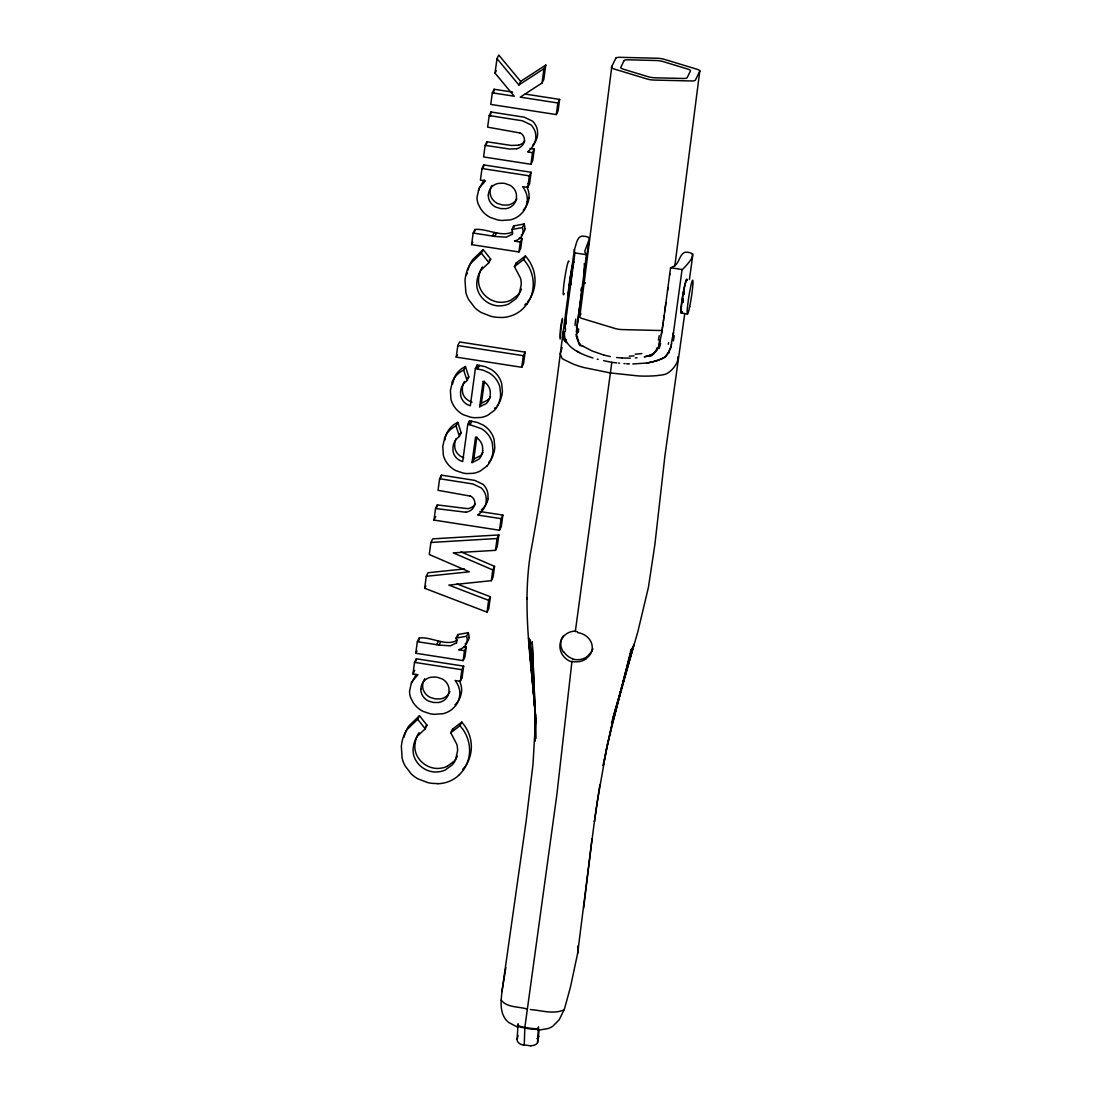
<?xml version="1.0" encoding="UTF-8"?>
<svg xmlns="http://www.w3.org/2000/svg" width="1101" height="1101" viewBox="0 0 1101 1101"><rect width="100%" height="100%" fill="white"/><g stroke="black" fill="none" stroke-linecap="round" stroke-linejoin="round"><path stroke-width="1.5" d="M670.592 267.749A50.316 11.657 7.8 0 0 673.124 266.621C679.702 263.992 678.945 254.193 685.262 252.184A3.386 0.784 7.8 0 1 686.322 252.184L688.29 252.377A9.042 2.092 7.8 0 1 689.749 252.611C697.745 254.496 685.868 265.602 683.281 268.823A59.922 13.886 7.8 0 1 682.07 269.525L670.578 267.736L669.573 275.305M523.36 1045.152A6.565 4.087 16.8 0 1 517.126 1039.454L518.048 1023.641M530.875 1045.895L524.241 1044.89L524.847 1027.439L556.845 794.757L571.97 661.233A16.226 15.29 12.4 0 0 574.213 661.729M530.888 1045.702A6.565 3.537 -2.2 0 0 537.522 1042.675L538.499 1026.834M537.605 1042.675L539.187 1029.463M517.897 1024.893L517.456 1027.082L508.841 1022.568A21.414 18.043 2 0 1 505.194 1018.755C499.689 1010.787 501.038 1000.575 501.96 991.519L526.154 821.057L532.994 764.355L535.513 720.866L532.21 641.649L535.471 718.513L535.017 740.932L535.471 718.513L529.815 639.598L535.471 716.696L535.636 738.537L535.471 716.696L528.645 637.878L535.54 715.526C531.164 661.949 522.039 607.656 530.407 553.954C549.33 453.061 559.693 350.875 574.461 249.335C576.429 244.683 576.965 234.981 583.764 236.192A9.001 2.092 7.8 0 1 585.36 236.426L587.397 236.866A3.372 0.784 7.8 0 1 588.113 237.128L589.283 238.738L584.191 274.273M564.634 331.662C562.446 346.526 580.488 354.137 592.889 357.963M682.758 302.445L683.129 298.688M576.731 328.332L586.448 254.703A53.839 12.469 7.8 0 1 585.209 252.776A82.025 19.006 7.8 0 1 584.837 251.014L588.801 240.39M564.923 328.139L565.061 326.722M574.461 249.335L574.571 251.978A59.922 13.886 7.8 0 0 574.956 252.927L566.065 318.327M564.951 327.671A39.416 8.01 -84.8 0 1 565.047 326.832L565.364 323.9M565.336 324.203L565.886 319.868M577.364 322.111L577.846 317.983M565.886 319.923L566.079 318.217M565.432 323.391L566.272 316.537M415.173 742.9C412.338 757.488 426.72 770.59 440.978 768.154A20.602 19.983 26.3 0 0 447.02 766.42M583.626 908.215L592.049 838.976L577.626 953.438L570.483 986.95L564.854 1007.58A122.307 103.04 2 0 1 564.07 1009.796L559.253 1019.677L552.881 1026.173A21.497 18.111 2 0 1 548.257 1028.513L537.907 1030.275L538.1 1028.747A52.807 44.494 2 0 1 527.847 1027.921L524.847 1027.439A47.508 40.021 2 0 1 517.663 1025.568M501.96 991.519L505.841 967.559M570.497 281.539L569.96 286.632L570.566 281.058M579.897 315.904L611.826 66.39M674.83 266.057L699.809 70.863M597.072 802.78L594.43 821.511L599.825 784.862M592.063 839.444L594.471 821.153M570.235 281.044L571.763 272.511M665.21 308.032L669.766 273.791M667.55 290.403L667.894 287.884M664.66 312.051L665.045 309.216M664.935 310.042L665.871 302.995M682.07 269.525L673.468 332.777M459.64 695.584A23.74 23.025 26.3 0 1 459.172 698.309L458.539 700.401A20.19 19.584 26.3 0 1 455.429 705.961L452.318 709.072A25.626 24.855 26.3 0 1 449.456 711.081A23.658 22.942 26.3 0 1 442.946 713.709L434.262 714.315A35.191 34.131 26.3 0 1 430.257 713.778L423.128 711.411A24.112 23.382 26.3 0 1 416.357 706.512L415.531 705.631A27.319 26.507 26.3 0 1 413.288 702.755L410.714 697.731A20.479 19.859 26.3 0 1 409.531 691.359L411.54 682.056L417.995 674.734L412.944 673.95L414.526 662.362L416.302 658.783L463.659 666.119L462.076 677.707L460.314 681.285L455.098 680.487A21.359 20.726 26.3 0 1 459.819 695.598M464.099 646.769L466.26 647.099L464.911 657.022L463.136 660.614L415.779 653.265L417.348 641.69L419.123 638.098C430.34 635.979 446.442 647.319 457.493 639.97M456.956 583.957L490.413 596.756L488.803 608.564L487.027 612.142L424.656 588.278L426.28 576.305L428.055 572.726L464.484 568.928M487.027 612.142L488.638 600.348L448.823 585.113L491.321 580.681L492.794 569.946L453.227 552.853L495.464 550.335L497.239 546.743L498.849 534.935L432.679 538.871L430.904 542.463L429.266 554.505L469.329 571.818L426.28 576.305M479.871 511.511L502.868 515.075L501.285 526.663L499.51 530.242L433.959 520.085L435.542 508.511L437.317 504.919L467.664 508.662A12.152 11.794 26.3 0 0 473.141 506.364A9.248 8.959 26.3 0 0 475.095 504.162M487.853 498.492A19.735 19.144 26.3 0 0 488.018 496.771L487.949 494.28A16.075 15.593 26.3 0 0 485.981 488.128L484.578 486.009A12.538 12.166 26.3 0 0 483.036 484.344L474.696 480.366L441.391 475.137L439.616 478.729L438.033 490.303L469.783 496.014M456.227 357.123L457.81 345.549L459.585 341.957L525.122 352.114L523.539 363.702L521.764 367.28L456.227 357.123L457.41 354.728M519.204 238.009L522.08 238.449L520.732 248.372L518.956 251.964L471.6 244.628L473.182 233.04L474.944 229.462C486.807 228.265 500.749 237.444 512.529 232.022M527.283 201.758A21.359 20.726 26.3 0 0 522.548 186.633L527.764 187.445L529.54 183.853L531.122 172.279L483.766 164.93L481.99 168.522L480.408 180.096L485.445 180.881L479.004 188.202L476.994 197.506A20.479 19.859 26.3 0 0 478.164 203.878L480.752 208.901A27.319 26.507 26.3 0 0 482.995 211.777L483.821 212.672A24.112 23.382 26.3 0 0 490.592 217.571L497.721 219.925A35.191 34.131 26.3 0 0 501.726 220.475L510.41 219.87A23.658 22.942 26.3 0 0 516.906 217.227A25.626 24.855 26.3 0 0 519.782 215.218L522.892 212.108A20.19 19.584 26.3 0 0 526.003 206.561L526.622 204.469A23.74 23.025 26.3 0 0 527.104 201.731M518.626 145.167L511.373 145.456L486.931 141.768L485.156 145.36L483.573 156.934L530.93 164.283L532.705 160.691L534.288 149.117L530.008 148.456M532.485 145.415A36.085 34.998 26.3 0 0 533.889 143.818L534.714 142.621A17.396 16.873 26.3 0 0 535.416 141.478A18.249 17.699 26.3 0 0 537.467 135.423A19.708 19.116 26.3 0 0 537.605 133.703L537.536 131.212A16.254 15.758 26.3 0 0 535.953 125.748L534.136 122.844A12.359 11.987 26.3 0 0 532.623 121.193L524.296 117.215L490.991 111.985L489.216 115.577L487.633 127.152L519.479 132.863M512.626 92.112L494.101 89.25L492.326 92.828L490.743 104.416L556.294 114.573L558.056 110.981L559.638 99.407L525.273 94.08M492.326 92.828L514.222 96.227L495.023 73.106L497.005 58.628L498.767 55.05L520.649 81.378L518.874 84.97L497.005 58.628M415.999 660.958L416.302 658.783M418.724 641.002L419.123 638.098M437.028 507.093L437.317 504.919M441.088 477.311L441.391 475.137M474.655 231.623L474.944 229.462M483.367 167.834L483.766 164.93M486.628 143.942L486.931 141.768M490.399 116.334L490.495 115.605M490.702 114.16L490.991 111.985M493.647 92.553L494.101 89.25M488.651 462.53A22.681 21.992 26.3 0 0 492.519 456.764L494.321 450.983A32.59 31.599 26.3 0 0 494.776 447.047L494.074 439.56A22.928 22.24 26.3 0 0 491.211 432.927A24.635 23.892 26.3 0 0 488.982 429.927A23.644 22.928 26.3 0 0 483.27 425.124L477.339 422.44L469.535 420.843L467.76 424.422L462.681 461.608L459.723 460.369A12.923 12.524 26.3 0 1 454.603 455.553A12.359 11.987 26.3 0 1 453.061 451.135L452.924 448.011A18.634 18.084 26.3 0 1 453.185 445.891L453.557 444.364A15.139 14.671 26.3 0 1 456.433 439.038L459.406 436.354L461.181 432.776L457.837 422.357A23.919 23.204 26.3 0 0 446.304 434.289M497.046 405.829A22.681 21.992 26.3 0 0 500.157 400.929L501.946 395.149A32.59 31.599 26.3 0 0 502.4 391.199L501.698 383.726A22.928 22.24 26.3 0 0 498.836 377.092A24.635 23.892 26.3 0 0 496.606 374.092A23.644 22.928 26.3 0 0 490.895 369.289L484.963 366.605L477.16 365.009L475.384 368.587L470.306 405.774L467.347 404.535A12.923 12.524 26.3 0 1 462.241 399.704A12.359 11.987 26.3 0 1 460.686 395.3L460.548 392.176A18.634 18.084 26.3 0 1 460.81 390.057L461.181 388.529A15.139 14.671 26.3 0 1 464.058 383.203L467.03 380.519L468.806 376.927L465.462 366.523A23.919 23.204 26.3 0 0 453.929 378.455M469.219 423.169L469.535 420.843M476.843 367.321L477.16 365.009M482.458 452.387A14.492 14.052 26.3 0 1 478.756 459.323L472.04 462.626L475.481 437.4M483.243 381.318A13.198 12.799 26.3 0 1 490.206 394.777A17.368 16.845 26.3 0 1 490.096 396.553A14.492 14.052 26.3 0 1 486.381 403.489L479.664 406.792L483.119 381.565M472.04 462.626L473.815 459.048L476.829 436.973M479.664 406.792L481.44 403.214L484.454 381.139M460.314 681.285L461.883 669.711L463.659 666.119M463.136 660.614L464.484 650.677L466.26 647.099M518.956 251.964L520.305 242.041L522.08 238.449M527.764 187.445L529.347 175.857L531.122 172.279M530.93 164.283L532.512 152.695L534.288 149.117M559.638 99.407L557.877 102.985L520.236 97.149L542.036 83.002L543.99 68.661L545.766 65.083L520.649 81.378M545.766 65.083L543.811 79.423L542.036 83.002M495.464 550.335L497.088 538.527L498.849 534.935M461.085 551.89L494.555 566.368L493.097 577.089L491.321 580.681M499.51 530.242L501.093 518.667L502.868 515.075M521.764 367.28L523.347 355.706L525.122 352.114M556.294 114.573L557.877 102.985M576.291 332.075L582.333 287.87M517.456 1027.082L517.663 1025.54M603.541 360.646L611.826 362.353L575.314 631.575A15.758 13.914 8.5 0 1 577.516 631.671M664.109 316.083L664.701 311.679M684.753 313.551L664.935 455.704L654.889 544.472L648.42 587.37L637.809 631.85L611.482 723.068M689.419 279.544L692.901 254.042M585.058 283.549L585.195 282.613M662.678 326.157L663.999 316.84M663.834 318.093L664.178 315.533M570.318 280.507L570.635 278.333M663.449 320.776L663.642 319.469M663.27 322.084L661.371 334.69M662.362 328.304L662.541 327.107M597.017 803.138L607.009 746.175L603.142 765.745L611.619 726.013L607.257 745.253L631.079 649.659M673.303 333.851L673.468 332.805L673.138 334.897M661.962 330.837L660.118 341.214M673.275 334.057L672.89 336.479M673.069 335.337L672.739 337.319M570.731 277.713L571.832 272.277M479.031 190.101L479.444 188.175M577.626 953.438L578.149 947.796A5.56 4.679 2 0 0 578.039 947.259L577.461 946.213M683.804 294.284L684.216 292.068M465.737 275.608L465.544 276.557A47.412 45.981 26.3 0 0 465.035 280.315L465.806 292.178A31.475 30.525 26.3 0 0 468.751 299.747L474.82 307.688A31.434 30.484 26.3 0 0 481.398 312.615L491.018 316.331A44.508 43.173 26.3 0 0 495.835 317.212L501.643 317.515A32.149 31.186 26.3 0 0 523.099 308.528L524.585 306.89A38.521 37.365 26.3 0 0 526.718 304.248M452.594 383.932L454.107 378.524M444.969 439.767L445.313 438.129M671.706 343.14L671.376 344.709M537.907 1030.275L538.43 1027.618M517.883 1025.017L517.649 1026.16A47.508 40.021 2 0 0 524.833 1028.031L527.819 1028.568A52.807 44.494 2 0 0 538.086 1029.407L538.389 1027.839M517.167 1039.468L518.007 1035.38M571.97 272.594L570.167 286.659M660.16 341.227L659.719 343.154M570.745 284.732L570.896 283.631M411.76 682.964L416.054 674.5M570.758 284.237L570.841 283.865M611.95 724.926L631.946 648.269L611.963 724.444L633.997 644.223L612.885 718.141M659.169 345.122L656.746 350.613L653.168 353.875M479.568 187.707L484.234 179.89M445.726 436.574L446.483 434.358M670.192 349.361L670.908 346.76L668.472 353.201L664.564 357.316L666.422 356.022M592.944 648.819L591.911 651.269M452.332 382.116L450.392 390.552L450.97 399.291A22.887 22.199 26.3 0 0 453.777 405.884L454.452 406.902A25.598 24.828 26.3 0 0 456.791 409.765L457.644 410.632A23.355 22.653 26.3 0 0 463.48 414.788L470.595 417.183A32.658 31.681 26.3 0 0 474.572 417.719L480.876 417.485A23.961 23.245 26.3 0 0 487.729 415.283L494.5 410.274A22.681 21.992 26.3 0 0 498.381 404.521L500.171 398.727A32.59 31.599 26.3 0 0 500.625 394.791L499.937 387.318A22.928 22.24 26.3 0 0 497.074 380.671A24.635 23.892 26.3 0 0 494.831 377.671A23.644 22.928 26.3 0 0 489.133 372.881L483.188 370.184L475.384 368.587M444.708 437.95L442.767 446.387L443.345 455.126A22.887 22.199 26.3 0 0 446.153 461.718L446.827 462.737A25.598 24.828 26.3 0 0 449.153 465.599L450.006 466.466A23.355 22.653 26.3 0 0 455.855 470.622L462.97 473.031A32.658 31.681 26.3 0 0 466.948 473.568L473.251 473.32A23.961 23.245 26.3 0 0 480.105 471.118L486.876 466.122M562.116 347.489L560.216 353.751L561.882 358.059A35.397 8.202 7.8 0 0 563.863 359.6L573.731 364.28A47.591 11.024 7.8 0 0 577.089 365.491A42.581 9.868 7.8 0 0 584.094 367.583L610.381 372.936L638.126 375.923A42.554 9.854 7.8 0 0 645.778 376.129A48.967 11.34 7.8 0 0 650.65 376.019L653.127 375.895A71.138 16.487 7.8 0 0 656.554 375.647L662.83 374.835A35.287 8.175 7.8 0 0 665.623 374.147C671.404 371.89 679.234 362.559 677.734 356.848M521.447 289.081L521.034 290.045A20.823 20.203 26.3 0 1 517.608 295.219L510.699 300.27A20.602 19.983 26.3 0 1 504.643 302.018C490.385 304.454 476.004 291.352 478.852 276.764A24.497 23.768 26.3 0 1 482.087 267.46M580.998 313.675L579.511 316.675A7.115 1.665 7.8 0 0 582.36 318.574L615.087 328.497A7.115 1.665 7.8 0 0 622.093 329.584L659.265 330.493A7.115 1.665 7.8 0 0 662.265 330.272M495.023 73.106L496.207 70.712M471.6 244.628L472.769 242.234M465.778 275.608A35.576 34.516 26.3 0 1 469.398 265.506A28.433 27.58 26.3 0 1 470.829 263.359L481.357 253.161L483.119 249.569L490.702 259.079L488.927 262.671L481.082 270.062A20.052 19.446 26.3 0 0 480.38 271.08A24.497 23.768 26.3 0 0 477.118 280.356C474.187 294.917 488.651 308.046 502.868 305.596A20.602 19.983 26.3 0 0 508.923 303.862L515.846 298.811A20.823 20.203 26.3 0 0 519.273 293.623L521.241 284.705A24.525 23.782 26.3 0 0 520.484 278.113L514.428 266.621L516.19 263.029L525.507 255.872L523.732 259.464L514.428 266.621M473.182 233.04L492.477 236.041L494.253 232.449M492.477 236.041L494.803 236.44L496.579 232.848M522.369 227.577L524.145 223.985L513.658 225.925L511.882 229.503L522.369 227.577A11.148 10.804 26.3 0 1 522.989 232.352M452.153 382.033A23.919 23.204 26.3 0 1 463.686 370.101L465.462 366.523M477.655 368.89L479.43 365.312M444.529 437.881A23.919 23.204 26.3 0 1 456.062 425.936L457.837 422.357M467.76 424.422L470.031 424.725L471.806 421.146M433.959 520.085L435.735 516.507M424.656 588.278L425.826 585.897M415.779 653.265L416.949 650.884M412.944 673.95L414.719 670.358M417.348 641.69L436.657 644.677L438.432 641.099M436.657 644.677L438.982 645.09L440.758 641.498M457.837 634.561L456.062 638.153L466.549 636.213L468.324 632.635L457.837 634.561A7.335 7.115 26.3 0 1 458.264 636.048M405.76 731.67A28.433 27.58 26.3 0 1 407.15 729.495L417.678 719.297L419.453 715.705L427.023 725.215L425.261 728.807L417.403 736.197A20.052 19.446 26.3 0 0 416.701 737.216A24.497 23.768 26.3 0 0 413.439 746.492C410.508 761.052 424.972 774.182 439.203 771.732A20.602 19.983 26.3 0 0 445.258 769.998L452.167 764.947A20.823 20.203 26.3 0 0 455.594 759.773L457.576 750.841A24.525 23.782 26.3 0 0 456.805 744.248L450.749 732.757L452.525 729.165L461.828 722.008L460.053 725.6L450.749 732.757M492.794 569.946L494.555 566.368M488.638 600.348L490.413 596.756M591.719 651.613L587.315 656.568M511.951 234.389L506.24 237.183L494.803 236.44M456.131 643.025L450.419 645.833L438.982 645.09M565.171 340.883L566.52 339.851M456.502 703.195L457.204 702.383A20.19 19.584 26.3 0 0 460.314 696.823L460.934 694.731A23.74 23.025 26.3 0 0 461.415 691.992M526.361 303.312L524.833 304.908M523.209 210.14L524.668 208.529A20.19 19.584 26.3 0 0 527.778 202.969L528.397 200.877A23.74 23.025 26.3 0 0 528.879 198.152M459.392 774.636L460.92 773.026A38.521 37.365 26.3 0 0 463.053 770.383M488.128 399.883L481.44 403.214M454.947 704.75L455.745 703.993M494.555 408.333L495.45 407.535M467.512 377.946L468.806 376.927M459.874 433.78L461.181 432.776M489.257 260.166L490.702 259.079M425.592 726.302L427.023 725.215M483.119 249.569L472.59 259.767A28.433 27.58 26.3 0 0 471.214 261.942A35.576 34.516 26.3 0 0 467.953 270.172M419.453 715.705L408.925 725.903A28.433 27.58 26.3 0 0 407.535 728.078A35.576 34.516 26.3 0 0 404.067 737.23M518.874 84.97L543.99 68.661M564.07 1009.796C553.569 1014.695 541.293 1010.305 530.352 1009.562M447.02 766.42L453.942 761.355A20.823 20.203 26.3 0 0 457.369 756.181M661.976 358.692L664.577 357.357L657.462 360.66L647.36 362.986L649.728 362.504M661.784 358.775L653.54 361.582M650.072 355.348L644.319 356.848L647.443 356.229M649.948 355.554L648.172 356.05M473.815 459.048L480.504 455.718A14.643 14.203 26.3 0 0 482.871 452.58M653.361 361.623L649.865 362.477M516.851 148.759L509.612 149.048L485.156 145.36M646.548 363.096L647.388 362.958L632.814 363.977M465.888 512.24L435.542 508.511M637.039 357.77L635.318 357.908M430.904 542.463L497.088 538.527M630.281 358.169L622.244 358.004M437.964 783.651L432.156 783.348A44.508 43.173 26.3 0 1 427.339 782.467L417.733 778.751A31.434 30.484 26.3 0 1 411.141 773.824L405.085 765.883A31.475 30.525 26.3 0 1 402.126 758.314L401.356 746.45A47.412 45.981 26.3 0 1 401.879 742.693L402.058 741.744A35.576 34.516 26.3 0 1 405.719 731.642M629.345 363.88L628.203 363.825M627.818 363.812L626.662 363.743M621.859 357.976L616.643 357.536M625.107 363.633L623.937 363.55M619.588 363.179L618.528 363.069M616.698 362.89L611.826 362.353M489.216 115.577L522.535 120.807L530.847 124.785A12.359 11.987 26.3 0 1 532.375 126.436L534.178 129.326A16.254 15.758 26.3 0 1 535.76 134.79L535.829 137.295A19.708 19.116 26.3 0 1 535.678 139.015A18.249 17.699 26.3 0 1 533.641 145.057A17.396 16.873 26.3 0 1 532.939 146.213L532.086 147.383A36.085 34.998 26.3 0 1 527.613 151.91L532.512 152.695M481.99 168.522L529.347 175.857M527.916 183.606L529.54 183.853M514.552 241.147L520.305 242.041M574.956 252.927L586.448 254.703M681.423 313.042L687.423 313.964M457.81 345.549L523.347 355.706M439.616 478.729L472.921 483.958L481.275 487.936A12.538 12.166 26.3 0 1 482.802 489.587L484.206 491.707A16.075 15.593 26.3 0 1 486.174 497.858L486.243 500.363A19.735 19.144 26.3 0 1 486.078 502.07M478.109 515.103L501.093 518.667M458.732 649.783L464.484 650.677M414.526 662.362L461.883 669.711M460.782 677.5L462.076 677.707M527.365 1009.08C519.053 1006.452 506.818 1007.842 501.203 1000.052M470.031 424.725L481.495 428.716A23.644 22.928 26.3 0 1 487.206 433.519A24.635 23.892 26.3 0 1 489.45 436.505A22.928 22.24 26.3 0 1 492.312 443.152L493 450.626A32.59 31.599 26.3 0 1 492.546 454.562L490.757 460.356A22.681 21.992 26.3 0 1 486.876 466.122M524.186 1044.89L523.374 1044.725M610.408 356.586L603.816 355.045M598.215 359.394L597.251 359.16M603.733 355.031L592.09 350.971L581.989 345.645L583.269 346.485M472.081 402.182L469.122 400.943A12.923 12.524 26.3 0 1 464.003 396.126A12.359 11.987 26.3 0 1 462.461 391.708L462.324 388.598A18.634 18.084 26.3 0 1 462.585 386.479L462.943 384.937A15.139 14.671 26.3 0 1 464.484 381.455M572.534 658.948L575.259 659.595A16.364 15.964 9.2 0 0 587.301 656.54M463.824 457.81L461.498 456.777A12.923 12.524 26.3 0 1 456.378 451.96A12.359 11.987 26.3 0 1 454.837 447.543L454.699 444.432A18.634 18.084 26.3 0 1 454.961 442.313L455.319 440.785A15.139 14.671 26.3 0 1 456.131 438.625M579.511 352.623L577.185 351.274M481.357 253.161L488.927 262.671M417.678 719.297L425.261 728.807M516.19 263.029L517.167 264.281M452.525 729.165L453.488 730.431M463.686 370.101L467.03 380.519M456.062 425.949L459.406 436.354M576.773 338.172L578.328 341.833A25.254 19.584 -41 0 0 581.768 345.838M576.552 337.099L576.401 333.796A13.694 5.409 -86.2 0 0 576.525 336.149L576.497 336.617M526.856 598.049L526.87 598.944M568.997 295.164A17.052 1.28 -81.2 0 1 569.616 280.92A17.052 1.28 -81.2 0 1 573.786 261.873M682.014 312.244A17.052 1.28 -81.2 0 1 682.84 295.839A17.052 1.28 -81.2 0 1 686.969 280.411M564.221 293.403A17.052 1.28 -81.2 0 1 564.607 279.2A17.052 1.28 -81.2 0 1 568.942 261.611M682.758 302.348A7.955 0.798 -80.8 0 1 683.115 298.399M683.721 294.545A7.955 0.798 -80.8 0 1 684.148 292.426M584.232 263.648A17.052 1.239 -81.2 0 1 583.695 273.268M581.438 287.898A17.052 1.239 -81.2 0 1 580.86 290.733M686.501 279.709A17.052 1.473 -81 0 1 687.203 280.438M682.248 312.078A17.052 1.473 -81 0 1 682.014 312.588M682.001 311.707A17.052 1.5 -80 0 1 681.588 302.679A17.052 1.5 -80 0 1 686.24 280.7M569.093 294.586A17.052 0.936 -80.4 0 1 569.258 286.742A17.052 0.936 -80.4 0 1 573.112 265.327M573.566 262.41A17.052 1.101 -81.3 0 1 573.896 261.873M538.94 1036.11A6.565 3.716 10.9 0 1 536.875 1038.615M560.12 339.039A21.8 6.083 -82.4 0 1 562.405 318.327M565.295 331.222A26.149 5.477 -84.8 0 1 565.542 328.291M560.574 337.622A21.456 5.794 -82.5 0 1 562.611 319.496M565.625 324.85A49.517 1.046 -83.8 0 1 565.776 323.529M566.052 323.254A69.308 3.537 -84.1 0 1 566.217 321.85M459.929 725.71A36.939 35.824 26.3 0 1 463.177 770.466M459.42 774.664A32.149 31.186 26.3 0 1 437.964 783.706M461.704 722.132A36.939 35.824 26.3 0 1 465.585 765.952M415.215 742.9A24.497 23.768 26.3 0 1 418.421 733.596M418.807 733.128A20.052 19.446 26.3 0 1 419.178 732.619M464.815 766.791A38.521 37.365 26.3 0 1 462.681 769.448M459.53 681.037A21.359 20.726 26.3 0 1 461.594 692.02M449.855 691.634A11.808 11.45 26.3 0 1 447.075 695.653L446.593 696.066A13.749 13.336 26.3 0 1 445.01 697.208A13.253 12.854 26.3 0 1 440.097 698.942L435.101 698.86L430.243 697.401A13.473 13.074 26.3 0 1 425.495 693.671A14.341 13.914 26.3 0 1 424.711 692.598L424.036 691.483A11.863 11.505 26.3 0 1 422.66 686.721L422.701 684.794A15.373 14.905 26.3 0 1 423.018 682.813L423.596 680.955A12.028 11.657 26.3 0 1 424.766 678.766M455.924 638.222A7.335 7.115 26.3 0 1 456.571 643.149M466.507 636.227A11.148 10.804 26.3 0 1 467.168 641.002M467.471 641.071A11.726 11.368 26.3 0 1 458.704 649.645M469.232 637.493A11.726 11.368 26.3 0 1 465.159 643.934M468.269 632.648A11.148 10.804 26.3 0 1 468.93 637.41M469.921 495.711A8.202 7.955 26.3 0 1 474.696 505.111M474.435 505.042A9.248 8.959 26.3 0 1 471.366 509.928A12.152 11.794 26.3 0 1 465.888 512.199M486.504 502.18A23.3 22.598 26.3 0 1 477.93 514.869M488.28 498.602A23.3 22.598 26.3 0 1 481.44 509.914M475.618 437.166A13.198 12.799 26.3 0 1 482.582 450.612M482.733 450.639A17.368 16.845 26.3 0 1 482.458 452.387M490.495 396.745A14.643 14.203 26.3 0 1 488.17 399.924M523.608 259.575A36.939 35.824 26.3 0 1 526.856 304.33M525.37 255.996A36.939 35.824 26.3 0 1 528.618 300.752M482.155 267.488A20.052 19.446 26.3 0 1 482.486 266.993M467.154 273.929A47.412 45.981 26.3 0 1 467.319 272.965M528.494 300.656A38.521 37.365 26.3 0 1 527.806 301.564M511.745 229.572A7.335 7.115 26.3 0 1 512.392 234.499M523.292 232.421A11.726 11.368 26.3 0 1 514.525 241.009M525.053 228.843A11.726 11.368 26.3 0 1 521.296 235.036M524.09 223.998A11.148 10.804 26.3 0 1 524.75 228.76M513.52 225.98A7.335 7.115 26.3 0 1 514.084 227.398M526.746 186.716A21.359 20.726 26.3 0 1 529.058 198.166M516.796 198.909A11.808 11.45 26.3 0 1 514.539 201.813L514.057 202.226A13.749 13.336 26.3 0 1 512.46 203.355A13.253 12.854 26.3 0 1 507.547 205.089L502.551 205.02L497.707 203.547A13.473 13.074 26.3 0 1 492.959 199.831A14.341 13.914 26.3 0 1 492.161 198.744L491.5 197.643A11.863 11.505 26.3 0 1 490.124 192.868L490.151 190.941A15.373 14.905 26.3 0 1 490.468 188.959L491.046 187.115A12.028 11.657 26.3 0 1 491.886 185.436M519.617 132.574A8.12 7.886 26.3 0 1 524.227 141.919A10.184 9.881 26.3 0 1 516.823 148.663M524.75 141.024A10.184 9.881 26.3 0 1 518.599 145.084M674.239 335.681A51.651 13.886 -77.4 0 1 673.358 340.897M668.61 342.631A22.281 1.294 -79 0 1 668.293 344.255M671.156 344.682A28.475 10.487 -77.2 0 1 670.702 346.691M641.869 353.545A64.519 35.163 8.9 0 1 635.194 354.15M653.044 353.696A26.341 21.91 43.7 0 1 649.907 355.004M660.628 343.443A15.731 8.161 -79.3 0 1 658.948 348.645M660.16 339.81A28.117 5.312 -77.5 0 1 659.871 341.227M659.224 335.709A45.471 11.96 -77.1 0 1 658.412 340.044M575.025 325.346A44.659 8.602 -86.1 0 1 575.727 319.056M576.401 327.148A29.686 1.61 -84.9 0 1 576.525 325.965M578.397 332.13A17.602 2.395 -85.1 0 1 578.631 329.075M577.309 333.603A28.227 9.414 -86.3 0 1 577.626 328.442M576.896 338.09A12.868 7.955 -74.1 0 1 576.676 336.658M571.777 661.907A16.501 15.607 27.9 0 1 560.01 644.47A16.501 15.607 27.9 0 1 575.286 631.121M563.478 652.191A16.281 14.189 29.6 0 1 563.354 635.855M572.589 658.77A16.24 15.263 35.3 0 1 563.946 651.943M577.695 632.621A16.543 14.396 8.4 0 1 591.636 643.479A16.543 14.396 8.4 0 1 586.062 658.536M586.241 658.742A16.226 15.428 11.2 0 1 574.309 661.66M672.436 337.401A70.45 23.548 -77.4 0 1 671.404 343.154M652.026 355.444A27.071 21.015 38 0 1 650.333 356.173M653.677 354.04A21.222 17.258 52.7 0 1 651.764 355.141M647.911 355.802A34.943 18.882 8.7 0 1 647.195 355.981M633.956 355.926A55.49 23.864 5.3 0 1 629.277 356.118M659.485 341.172A30.966 14.781 -75.7 0 1 658.591 344.93M657.214 347.71A10.487 5.711 -75.9 0 1 655.288 351.357M655.178 351.549A14.189 10.515 -88.3 0 1 653.361 353.352M577.887 339.521A10.322 4.913 -84.6 0 1 577.392 336.576M578.631 341.31A13.873 8.684 -74.7 0 1 577.997 339.686M579.58 343.663A20.561 15.015 -47.7 0 1 578.438 342.012M580.268 345.769A27.387 19.859 -31.2 0 1 578.906 344.104M566.382 342.617A24.153 15.4 -46.4 0 1 564.772 340.98M565.226 340.622A14.987 8.67 -64.9 0 1 564.538 338.957M563.588 340.099A12.441 5.299 -79.7 0 1 563.161 331.828M669.793 349.1A11.96 4.941 -77.4 0 1 668.981 351.453M669.16 351.742A10.074 4.913 -79.5 0 1 668.431 353.27M667.908 352.692A12.813 7.184 -83.4 0 1 666.408 354.935M666.642 355.664A17.382 11.767 81.7 0 1 666.366 355.912M420.885 689.033L420.899 690.299A11.863 11.505 26.3 0 0 422.261 695.075L422.935 696.19A14.341 13.914 26.3 0 0 424.174 697.773A13.473 13.074 26.3 0 0 428.468 700.993L433.326 702.452L438.322 702.521A13.253 12.854 26.3 0 0 443.786 700.442A13.749 13.336 26.3 0 0 444.832 699.658L445.299 699.245A11.808 11.45 26.3 0 0 448.093 695.213L448.795 692.749A15.909 15.428 26.3 0 0 449.029 690.726L448.974 688.772A12.194 11.822 26.3 0 0 447.089 683.446A13.515 13.102 26.3 0 0 445.891 681.863A12.813 12.428 26.3 0 0 442.285 678.987L437.579 677.363A20.671 20.052 26.3 0 0 435.267 677.046L430.986 677.239A13.061 12.661 26.3 0 0 426.128 679.248A13.68 13.267 26.3 0 0 425.096 680.033L424.614 680.459A12.028 11.657 26.3 0 0 421.821 684.547L421.243 686.391A15.373 14.905 26.3 0 0 420.926 688.386L420.885 689.033M488.349 195.18L488.362 196.46A11.863 11.505 26.3 0 0 489.725 201.222L490.399 202.336A14.341 13.914 26.3 0 0 491.638 203.933A13.473 13.074 26.3 0 0 495.932 207.139L500.79 208.598L505.786 208.681A13.253 12.854 26.3 0 0 511.249 206.589A13.749 13.336 26.3 0 0 512.282 205.804L512.763 205.392A11.808 11.45 26.3 0 0 515.543 201.373L516.259 198.896A15.909 15.428 26.3 0 0 516.479 196.873L516.438 194.918A12.194 11.822 26.3 0 0 514.552 189.592A13.515 13.102 26.3 0 0 513.355 188.023A12.813 12.428 26.3 0 0 509.735 185.147L505.042 183.509A20.671 20.052 26.3 0 0 502.73 183.193L498.45 183.399A13.061 12.661 26.3 0 0 493.592 185.395A13.68 13.267 26.3 0 0 492.546 186.193L492.078 186.606A12.028 11.657 26.3 0 0 489.284 190.693L488.706 192.537A15.373 14.905 26.3 0 0 488.39 194.533L488.349 195.18M615.872 58.133L611.44 67.147A7.115 1.665 7.8 0 0 614.289 69.046L647.016 78.969A7.115 1.665 7.8 0 0 654.022 80.056L691.194 80.965A7.115 1.665 7.8 0 0 695.364 80.153L699.782 71.138A7.115 1.665 7.8 0 0 696.947 69.239L664.22 59.316A7.115 1.665 7.8 0 0 657.214 58.243L620.042 57.321A7.115 1.665 7.8 0 0 615.872 58.133M624.074 60.624L620.758 67.381A7.115 1.665 7.8 0 0 623.593 69.28L648.131 76.712A7.115 1.665 7.8 0 0 655.136 77.799L682.978 78.474A7.115 1.665 7.8 0 0 687.148 77.662L690.478 70.918A7.115 1.665 7.8 0 0 687.63 69.019L663.105 61.587A7.115 1.665 7.8 0 0 656.1 60.5L628.244 59.812A7.115 1.665 7.8 0 0 624.074 60.624M689.749 306.367A17.052 1.28 -81.2 0 0 692.749 280.301A17.052 1.28 -81.2 0 0 687.753 304.729A17.052 1.28 -81.2 0 0 689.749 306.367"/></g></svg>
